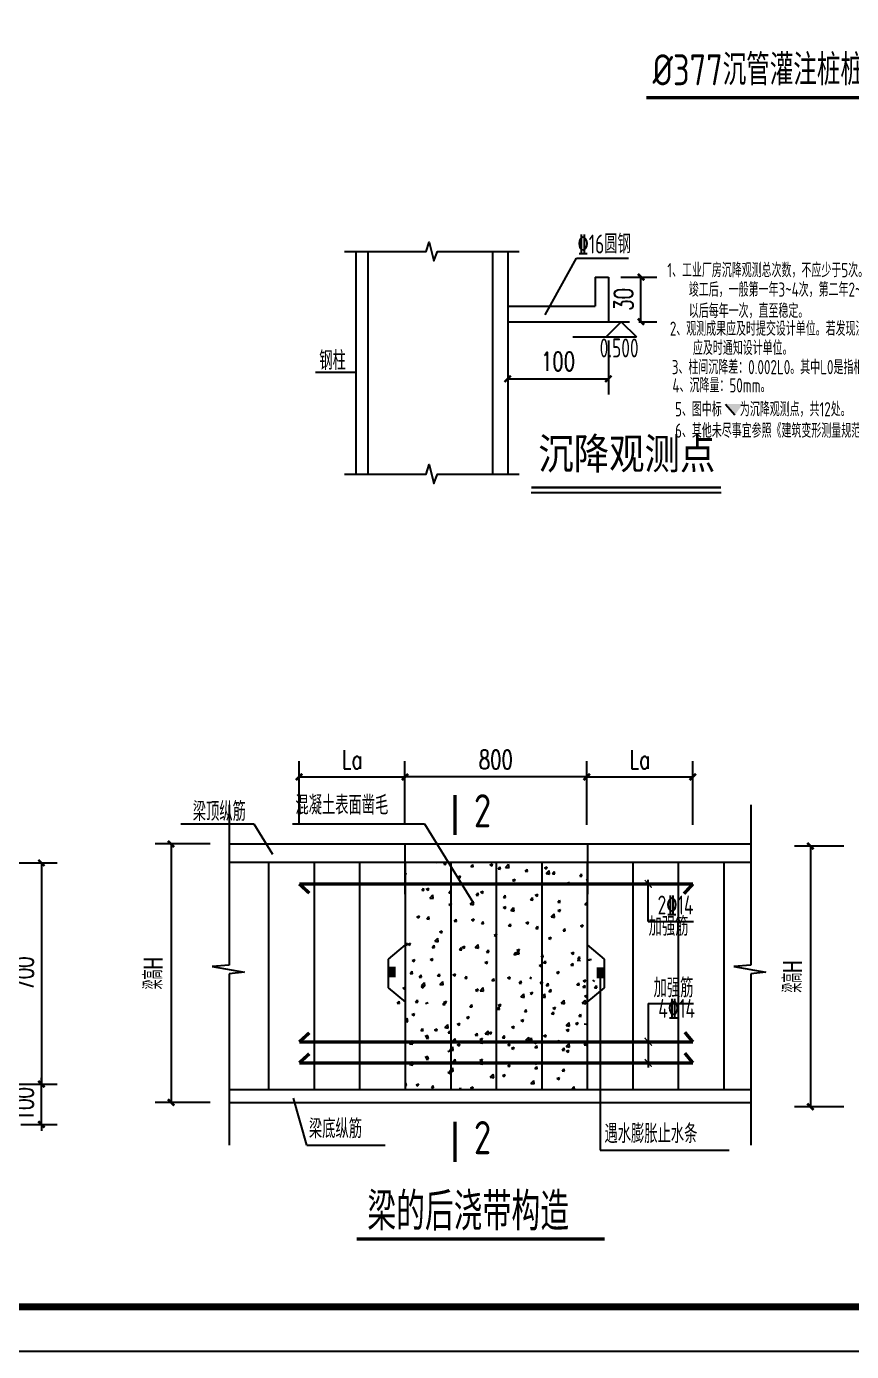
# Model space of a CAD drawing. Extents: x 180850 to 1400258, y 48356 to 327067.
# Drawn here: x 381351 to 407455, y 136382 to 178316 of the extents above; entities that cross this region are included whole.
import ezdxf
from ezdxf.enums import TextEntityAlignment as Align

# ---------------------------------------------------------------- set-up
doc = ezdxf.new("R2010")
doc.units = 0
doc.header["$LTSCALE"] = 1000
for name, color, linetype in [('1', 4, 'Continuous'), ('11', 3, 'Continuous'), ('AXIS', 3, 'Continuous'), ('B', 2, 'Continuous'), ('DIM_SYMB', 3, 'Continuous'), ('NUM', 7, 'Continuous'), ('PUB_DIM', 3, 'Continuous'), ('PUB_TEXT', 7, 'Continuous'), ('PUB_TITLE', 4, 'Continuous'), ('TEXT', 7, 'Continuous'), ('THICK', 6, 'Continuous'), ('THIN', 7, 'Continuous'), ('W', 6, 'Continuous'), ('文字', 7, 'Continuous'), ('轴线__尺寸数字', 253, 'Continuous')]:
    doc.layers.add(name, color=color, linetype=linetype)
doc.styles.add('_HZTXT', font='tssdeng.shx', dxfattribs={"width": 0.8, "bigfont": 'tssdchn.shx'})
doc.styles.add('_TCH_DIM_T3', font='SIMPLEX', dxfattribs={"width": 0.705882, "bigfont": 'GBCBIG'})
doc.styles.add('C', font='tssdeng.shx', dxfattribs={"height": 3, "bigfont": 'tssdchn.shx'})
doc.styles.add('TSSD_Norm', font='tssdeng.shx', dxfattribs={"bigfont": 'hztxt.shx'})
doc.styles.add('TSSD_Rein', font='Tssdeng.shx', dxfattribs={"width": 0.7, "bigfont": 'hztxt.shx'})
doc.dimstyles.new('TCH-200-10', dxfattribs={"dimtxt": 595, "dimasz": 200, "dimexe": 500, "dimexo": 600, "dimgap": 252.5, "dimtad": 1, "dimdec": 0, "dimlfac": 0.1, "dimzin": 0, "dimdsep": 46, "dimtxsty": '_TCH_DIM_T3', "dimblk": 'ARCHTICK', "dimcen": 0.09, "dimclrd": 124, "dimclre": 124, "dimclrt": 7, "dimazin": 2, "dimtfac": 1, "dimtdec": 0, "dimtix": 1, "dimtmove": 2, "dimatfit": 3, "dimfxl": 1, "dimtolj": 1, "dimtzin": 0, "dimarcsym": 0})
doc.dimstyles.new('TCH-200-5', dxfattribs={"dimtxt": 595, "dimasz": 200, "dimexe": 500, "dimexo": 600, "dimgap": 252.5, "dimtad": 1, "dimdec": 0, "dimlfac": 0.2, "dimzin": 0, "dimdsep": 46, "dimtxsty": '_TCH_DIM_T3', "dimblk": 'ARCHTICK', "dimcen": 0.09, "dimclrd": 124, "dimclre": 124, "dimclrt": 7, "dimazin": 2, "dimtfac": 1, "dimtdec": 0, "dimtix": 1, "dimtmove": 2, "dimatfit": 3, "dimfxl": 1, "dimtolj": 1, "dimtzin": 0, "dimarcsym": 0})

# ---------------------------------------------------------------- blocks, each defined once
blk = doc.blocks.new('_ArchTick')
at = {"color": 0, "linetype": 'ByBlock', "const_width": 0.4}
blk.add_lwpolyline([(-0.5, -0.5), (0.5, 0.5)], dxfattribs=at)
blk = doc.blocks.new('*D786')
at = {"layer": 'AXIS', "color": 124, "lineweight": -2, "transparency": 16777216}
for p, q in [((389976, 153045), (389976, 155065)), ((393326, 153045), (393326, 155065)), ((389976, 154565), (393326, 154565))]:
    blk.add_line(p, q, dxfattribs=at)
at = {"layer": 'Defpoints', "color": 0, "transparency": 16777216}
for p in [(393326, 154565), (389976, 152445), (393326, 152445)]:
    blk.add_point(p, dxfattribs=at)
at = {"layer": 'AXIS', "color": 124, "lineweight": -2, "transparency": 16777216, "xscale": 200, "yscale": 200, "zscale": 200, "rotation": 180}
blk.add_blockref('_ArchTick', (389976, 154565), dxfattribs=at)
at = {"layer": 'AXIS', "color": 124, "lineweight": -2, "transparency": 16777216, "xscale": 200, "yscale": 200, "zscale": 200}
blk.add_blockref('_ArchTick', (393326, 154565), dxfattribs=at)
at = {"layer": 'AXIS', "color": 7, "transparency": 16777216, "insert": (391651, 155115), "char_height": 595, "attachment_point": 5, "style": '_TCH_DIM_T3'}
blk.add_mtext('\\A1;La', dxfattribs=at)
blk = doc.blocks.new('*D787')
at = {"layer": 'AXIS', "color": 124, "lineweight": -2, "transparency": 16777216}
for p, q in [((393326, 153045), (393326, 155065)), ((399078, 153045), (399078, 155065)), ((399078, 154565), (393326, 154565))]:
    blk.add_line(p, q, dxfattribs=at)
at = {"layer": 'Defpoints', "color": 0, "transparency": 16777216}
for p in [(393326, 154565), (393326, 152445), (399078, 152445)]:
    blk.add_point(p, dxfattribs=at)
at = {"layer": 'AXIS', "color": 124, "lineweight": -2, "transparency": 16777216, "xscale": 200, "yscale": 200, "zscale": 200, "rotation": 180}
blk.add_blockref('_ArchTick', (393326, 154565), dxfattribs=at)
at = {"layer": 'AXIS', "color": 124, "lineweight": -2, "transparency": 16777216, "xscale": 200, "yscale": 200, "zscale": 200}
blk.add_blockref('_ArchTick', (399078, 154565), dxfattribs=at)
at = {"layer": 'AXIS', "color": 7, "transparency": 16777216, "insert": (396202, 155115), "char_height": 595, "attachment_point": 5, "style": '_TCH_DIM_T3'}
blk.add_mtext('\\A1;800', dxfattribs=at)
blk = doc.blocks.new('*D788')
at = {"layer": 'AXIS', "color": 124, "lineweight": -2, "transparency": 16777216}
for p, q in [((399078, 153045), (399078, 155065)), ((402431, 153045), (402431, 155065)), ((399078, 154565), (402431, 154565))]:
    blk.add_line(p, q, dxfattribs=at)
at = {"layer": 'Defpoints', "color": 0, "transparency": 16777216}
for p in [(402431, 154565), (399078, 152445), (402431, 152445)]:
    blk.add_point(p, dxfattribs=at)
at = {"layer": 'AXIS', "color": 124, "lineweight": -2, "transparency": 16777216, "xscale": 200, "yscale": 200, "zscale": 200, "rotation": 180}
blk.add_blockref('_ArchTick', (399078, 154565), dxfattribs=at)
at = {"layer": 'AXIS', "color": 124, "lineweight": -2, "transparency": 16777216, "xscale": 200, "yscale": 200, "zscale": 200}
blk.add_blockref('_ArchTick', (402431, 154565), dxfattribs=at)
at = {"layer": 'AXIS', "color": 7, "transparency": 16777216, "insert": (400754, 155115), "char_height": 595, "attachment_point": 5, "style": '_TCH_DIM_T3'}
blk.add_mtext('\\A1;La', dxfattribs=at)
blk = doc.blocks.new('*D790')
at = {"layer": 'AXIS', "color": 124, "lineweight": -2, "transparency": 16777216}
for p, q in [((407215, 152377), (405654, 152377)), ((406154, 152377), (406154, 144127)), ((407215, 144127), (405654, 144127))]:
    blk.add_line(p, q, dxfattribs=at)
at = {"layer": 'Defpoints', "color": 0, "transparency": 16777216}
for p in [(407815, 152377), (406154, 144127), (407815, 144127)]:
    blk.add_point(p, dxfattribs=at)
at = {"layer": 'AXIS', "color": 124, "lineweight": -2, "transparency": 16777216, "xscale": 200, "yscale": 200, "zscale": 200}
for p, rotation in [((406154, 152377), 90), ((406154, 144127), 270)]:
    blk.add_blockref('_ArchTick', p, dxfattribs=dict(at, rotation=rotation))
at = {"layer": 'AXIS', "color": 7, "transparency": 16777216, "insert": (405588, 148252), "char_height": 595, "attachment_point": 5, "rotation": 90, "style": '_TCH_DIM_T3'}
blk.add_mtext('\\A1;梁高H', dxfattribs=at)
blk = doc.blocks.new('*D791')
at = {"layer": 'AXIS', "color": 124, "lineweight": -2, "transparency": 16777216}
for p, q in [((387165, 152445), (385424, 152445)), ((385924, 152445), (385924, 144265)), ((387165, 144265), (385424, 144265))]:
    blk.add_line(p, q, dxfattribs=at)
at = {"layer": 'Defpoints', "color": 0, "transparency": 16777216}
for p in [(387765, 152445), (385924, 144265), (387765, 144265)]:
    blk.add_point(p, dxfattribs=at)
at = {"layer": 'AXIS', "color": 124, "lineweight": -2, "transparency": 16777216, "xscale": 200, "yscale": 200, "zscale": 200}
for p, rotation in [((385924, 152445), 90), ((385924, 144265), 270)]:
    blk.add_blockref('_ArchTick', p, dxfattribs=dict(at, rotation=rotation))
at = {"layer": 'AXIS', "color": 7, "transparency": 16777216, "insert": (385357, 148355), "char_height": 595, "attachment_point": 5, "rotation": 90, "style": '_TCH_DIM_T3'}
blk.add_mtext('\\A1;梁高H', dxfattribs=at)
blk = doc.blocks.new('*D802')
at = {"layer": 'AXIS', "color": 124, "lineweight": -2, "transparency": 16777216}
for p, q in [((396576, 168373), (396576, 166665)), ((399761, 168373), (399761, 166665)), ((396576, 167165), (399761, 167165))]:
    blk.add_line(p, q, dxfattribs=at)
at = {"layer": 'Defpoints', "color": 0, "transparency": 16777216}
for p in [(396576, 168973), (399761, 168973), (399761, 167165)]:
    blk.add_point(p, dxfattribs=at)
at = {"layer": 'AXIS', "color": 124, "lineweight": -2, "transparency": 16777216, "xscale": 200, "yscale": 200, "zscale": 200, "rotation": 180}
blk.add_blockref('_ArchTick', (396576, 167165), dxfattribs=at)
at = {"layer": 'AXIS', "color": 124, "lineweight": -2, "transparency": 16777216, "xscale": 200, "yscale": 200, "zscale": 200}
blk.add_blockref('_ArchTick', (399761, 167165), dxfattribs=at)
at = {"layer": 'AXIS', "color": 7, "transparency": 16777216, "insert": (398168, 167715), "char_height": 595, "attachment_point": 5, "style": '_TCH_DIM_T3'}
blk.add_mtext('\\A1;100', dxfattribs=at)
blk = doc.blocks.new('*D803')
at = {"layer": 'AXIS', "color": 124, "lineweight": -2, "transparency": 16777216}
for p, q in [((400154, 170386), (401293, 170386)), ((400793, 168973), (400793, 170386)), ((400726, 168973), (401293, 168973))]:
    blk.add_line(p, q, dxfattribs=at)
at = {"layer": 'Defpoints', "color": 0, "transparency": 16777216}
for p in [(399554, 170386), (400793, 170386), (400126, 168973)]:
    blk.add_point(p, dxfattribs=at)
at = {"layer": 'AXIS', "color": 124, "lineweight": -2, "transparency": 16777216, "xscale": 200, "yscale": 200, "zscale": 200}
for p, rotation in [((400793, 170386), 90), ((400793, 168973), 270)]:
    blk.add_blockref('_ArchTick', p, dxfattribs=dict(at, rotation=rotation))
at = {"layer": 'AXIS', "color": 7, "transparency": 16777216, "insert": (400243, 169680), "char_height": 595, "attachment_point": 5, "rotation": 90, "style": '_TCH_DIM_T3'}
blk.add_mtext('\\A1;30', dxfattribs=at)
blk = doc.blocks.new('*D1400')
at = {"layer": 'AXIS', "color": 124, "linetype": 'ByBlock', "lineweight": -2, "transparency": 16777216}
for p, q in [((378957, 151845), (382323, 151845)), ((381823, 151845), (381823, 144846)), ((378956, 144846), (382323, 144846))]:
    blk.add_line(p, q, dxfattribs=at)
at = {"layer": 'Defpoints', "color": 0, "linetype": 'ByBlock', "transparency": 16777216}
for p in [(378357, 151845), (378356, 144846), (381823, 144846)]:
    blk.add_point(p, dxfattribs=at)
at = {"layer": 'AXIS', "color": 124, "linetype": 'ByBlock', "lineweight": -2, "transparency": 16777216, "xscale": 200, "yscale": 200, "zscale": 200}
for p, rotation in [((381823, 151845), 90), ((381823, 144846), 270)]:
    blk.add_blockref('_ArchTick', p, dxfattribs=dict(at, rotation=rotation))
at = {"layer": 'AXIS', "color": 7, "linetype": 'ByBlock', "transparency": 16777216, "insert": (381273, 148346), "char_height": 595, "attachment_point": 5, "rotation": 90, "style": '_TCH_DIM_T3'}
blk.add_mtext('\\A1;700', dxfattribs=at)
blk = doc.blocks.new('*D1401')
at = {"layer": 'AXIS', "color": 124, "linetype": 'ByBlock', "lineweight": -2, "transparency": 16777216}
for p, q in [((381172, 144846), (382323, 144846)), ((381823, 144846), (381823, 145046)), ((381823, 143566), (381823, 144846)), ((381172, 143566), (382323, 143566)), ((381823, 143566), (381823, 143366))]:
    blk.add_line(p, q, dxfattribs=at)
at = {"layer": 'Defpoints', "color": 0, "linetype": 'ByBlock', "transparency": 16777216}
for p in [(380572, 144846), (381823, 144846), (380572, 143566)]:
    blk.add_point(p, dxfattribs=at)
at = {"layer": 'AXIS', "color": 124, "linetype": 'ByBlock', "lineweight": -2, "transparency": 16777216, "xscale": 200, "yscale": 200, "zscale": 200}
for p, rotation in [((381823, 144846), 270), ((381823, 143566), 90)]:
    blk.add_blockref('_ArchTick', p, dxfattribs=dict(at, rotation=rotation))
at = {"layer": 'AXIS', "color": 7, "linetype": 'ByBlock', "transparency": 16777216, "insert": (381273, 144206), "char_height": 595, "attachment_point": 5, "rotation": 90, "style": '_TCH_DIM_T3'}
blk.add_mtext('\\A1;100', dxfattribs=at)

msp = doc.modelspace()

# ---------------------------------------------------------------- linework, layer by layer
msp.add_line((399761.17, 168973.02), (400429.07, 168973.02))
at = {"color": 3, "linetype": 'Continuous'}
for p, q in [((386237.5, 153085.5), (388544.42, 153085.5)), ((388544.42, 153085.5), (389138.71, 152123.59)), ((389770.74, 153085.5), (393938.94, 153085.5)), ((393938.94, 153085.5), (395489.74, 150575.41)), ((401023.76, 149991.93), (401023.76, 151307.49)), ((401023.76, 149991.93), (402453.83, 149991.93)), ((399506.72, 148190.71), (399506.72, 142758.28)), ((401023.76, 147393.31), (401023.76, 145371.14)), ((401023.76, 147393.31), (402453.83, 147393.31)), ((390224.85, 142913.71), (389799.3, 144403.98)), ((390224.85, 142913.71), (392698.33, 142913.71)), ((399506.72, 142758.28), (403586.68, 142758.28))]:
    msp.add_line(p, q, dxfattribs=at)
at = {"color": 0}
for p, q in [((394315.59, 151863.77), (394347.24, 151842.41)), ((394347.24, 151842.35), (394354.42, 151863.77)), ((394550.35, 151804.98), (394599.68, 151863.77)), ((394550.35, 151804.98), (394622.08, 151798.7)), ((394622.07, 151798.64), (394610.06, 151863.77)), ((396012.11, 151786.57), (396096.13, 151818.82)), ((396071.79, 151746.24), (396096.12, 151818.76)), ((396511.25, 151703.97), (396604.71, 151801.38)), ((396617.96, 151687.37), (396604.7, 151801.33)), ((393331.96, 151515.86), (393363.31, 151527.89)), ((393331.96, 151460.11), (393338.98, 151455.37)), ((393338.97, 151455.31), (393363.3, 151527.83)), ((395003.84, 151399.53), (395087.86, 151431.78)), ((395003.84, 151399.53), (395063.53, 151359.27)), ((395063.52, 151359.21), (395087.86, 151431.72)), ((395411.06, 151729.67), (395468.92, 151798.62)), ((395411.06, 151729.67), (395482.79, 151723.4)), ((395482.78, 151723.33), (395468.91, 151798.55)), ((396012.11, 151786.57), (396071.8, 151746.31)), ((396271.78, 151654.37), (396329.63, 151723.31)), ((396271.78, 151654.37), (396343.5, 151648.09)), ((396343.49, 151648.03), (396329.62, 151723.25)), ((396511.25, 151703.97), (396617.97, 151687.42)), ((397132.49, 151579.07), (397190.34, 151648.01)), ((397132.49, 151579.07), (397204.22, 151572.79)), ((397204.21, 151572.73), (397190.33, 151647.95)), ((397736.66, 151690.46), (397820.69, 151722.72)), ((397736.66, 151690.46), (397796.35, 151650.2)), ((397791.94, 151505.35), (397885.4, 151602.76)), ((397791.94, 151505.35), (397898.66, 151488.8)), ((397796.35, 151650.14), (397820.68, 151722.65)), ((397898.65, 151488.75), (397885.39, 151602.71)), ((397993.2, 151503.76), (398051.05, 151572.71)), ((397993.2, 151503.76), (398064.93, 151497.49)), ((398064.92, 151497.42), (398051.04, 151572.64)), ((398853.91, 151428.46), (398911.76, 151497.41)), ((398853.91, 151428.46), (398925.64, 151422.19)), ((398925.63, 151422.12), (398911.76, 151497.34)), ((393856.14, 150977.65), (393913.99, 151046.59)), ((393856.14, 150977.65), (393927.87, 150971.37)), ((393927.86, 150971.31), (393913.98, 151046.53)), ((393995.57, 151012.49), (394079.6, 151044.75)), ((393995.57, 151012.49), (394055.27, 150972.23)), ((394055.26, 150972.17), (394079.59, 151044.69)), ((394716.85, 150902.34), (394771.96, 150968.02)), ((394771.96, 150968.02), (394774.7, 150971.29)), ((394788.57, 150896.01), (394774.7, 150971.23)), ((396728.4, 151303.43), (396812.42, 151335.68)), ((396728.4, 151303.43), (396788.09, 151263.16)), ((396788.08, 151263.1), (396812.41, 151335.62)), ((398452.95, 151207.32), (398536.97, 151239.57)), ((398452.95, 151207.32), (398512.64, 151167.06)), ((398512.63, 151166.99), (398536.97, 151239.51)), ((399072.62, 151306.73), (399091.96, 151326.88)), ((399072.62, 151306.73), (399091.96, 151303.73)), ((394108.96, 150733.65), (394202.43, 150831.06)), ((394108.96, 150733.65), (394215.69, 150717.1)), ((394215.68, 150717.05), (394202.42, 150831.02)), ((394711.86, 150529.35), (394771.96, 150552.42)), ((394716.85, 150902.34), (394771.96, 150897.52)), ((394771.96, 150897.52), (394788.58, 150896.07)), ((394771.96, 150552.42), (394795.89, 150561.6)), ((394771.96, 150490.27), (394795.88, 150561.54)), ((395389.65, 150535.03), (395483.12, 150632.44)), ((395496.37, 150518.43), (395483.11, 150632.39)), ((395577.57, 150827.04), (395635.42, 150895.99)), ((395577.57, 150827.04), (395649.29, 150820.77)), ((395649.28, 150820.7), (395635.41, 150895.92)), ((395720.13, 150916.39), (395804.15, 150948.64)), ((395720.13, 150916.39), (395779.82, 150876.13)), ((395779.81, 150876.06), (395804.14, 150948.58)), ((396438.28, 150751.74), (396496.13, 150820.68)), ((396438.28, 150751.74), (396510, 150745.46)), ((396510, 150745.4), (396496.12, 150820.62)), ((397298.99, 150676.44), (397356.84, 150745.38)), ((397298.99, 150676.44), (397370.72, 150670.16)), ((397370.71, 150670.1), (397356.83, 150745.32)), ((397444.69, 150820.28), (397528.71, 150852.54)), ((397444.69, 150820.28), (397504.38, 150780.02)), ((397504.37, 150779.96), (397528.7, 150852.47)), ((398159.7, 150601.13), (398217.55, 150670.08)), ((398159.7, 150601.13), (398231.43, 150594.86)), ((398231.42, 150594.79), (398217.54, 150670.01)), ((399020.42, 150525.83), (399078.27, 150594.78)), ((399091.96, 150520.41), (399078.26, 150594.71)), ((393703.6, 150142.31), (393787.62, 150174.57)), ((393703.6, 150142.31), (393763.29, 150102.05)), ((393763.28, 150101.99), (393787.61, 150174.51)), ((394022.64, 150075.02), (394080.49, 150143.96)), ((394094.36, 150068.68), (394080.48, 150143.9)), ((394711.86, 150529.35), (394771.55, 150489.09)), ((394771.54, 150489.03), (394771.96, 150490.27)), ((395389.65, 150535.03), (395496.38, 150518.48)), ((396436.42, 150433.25), (396520.44, 150465.5)), ((396436.42, 150433.25), (396496.11, 150392.98)), ((396496.1, 150392.92), (396520.43, 150465.44)), ((396670.34, 150336.41), (396763.81, 150433.82)), ((396670.34, 150336.41), (396777.07, 150319.86)), ((396777.05, 150319.8), (396763.8, 150433.77)), ((397951.03, 150137.78), (398044.5, 150235.2)), ((397951.03, 150137.78), (398057.75, 150121.23)), ((398057.74, 150121.18), (398044.49, 150235.14)), ((398160.97, 150337.14), (398245, 150369.39)), ((398160.97, 150337.14), (398220.66, 150296.88)), ((398220.66, 150296.81), (398244.99, 150369.33)), ((399020.42, 150525.83), (399091.96, 150519.57)), ((394022.64, 150075.02), (394094.37, 150068.74)), ((394883.36, 149999.71), (394941.21, 150068.66)), ((394883.36, 149999.71), (394955.08, 149993.44)), ((394955.07, 149993.38), (394941.2, 150068.6)), ((395428.15, 150046.21), (395512.17, 150078.46)), ((395428.15, 150046.21), (395487.84, 150005.95)), ((395487.83, 150005.88), (395512.16, 150078.4)), ((395744.07, 149924.41), (395801.92, 149993.36)), ((395744.07, 149924.41), (395815.79, 149918.14)), ((395815.78, 149918.07), (395801.91, 149993.29)), ((396604.78, 149849.11), (396662.63, 149918.05)), ((396604.78, 149849.11), (396676.51, 149842.83)), ((396676.5, 149842.77), (396662.62, 149917.99)), ((397152.71, 149950.1), (397236.73, 149982.36)), ((397152.71, 149950.1), (397212.4, 149909.84)), ((397212.39, 149909.78), (397236.72, 149982.29)), ((397465.49, 149773.81), (397523.34, 149842.75)), ((397465.49, 149773.81), (397537.22, 149767.53)), ((397537.21, 149767.47), (397523.33, 149842.69)), ((398326.2, 149698.5), (398384.06, 149767.45)), ((398397.92, 149692.16), (398384.05, 149767.38)), ((398877.26, 149854), (398961.28, 149886.25)), ((398877.26, 149854), (398936.95, 149813.74)), ((398936.94, 149813.67), (398961.27, 149886.19)), ((393331.96, 149251.89), (393386.28, 149316.63)), ((393400.15, 149241.35), (393386.27, 149316.57)), ((393411.62, 149272.13), (393495.64, 149304.39)), ((393471.3, 149231.81), (393495.63, 149304.33)), ((394268.06, 149366.09), (394361.52, 149463.5)), ((394268.06, 149366.09), (394374.78, 149349.54)), ((394374.77, 149349.49), (394361.51, 149463.45)), ((394419.88, 149659.17), (394503.91, 149691.42)), ((394419.88, 149659.17), (394479.58, 149618.91)), ((394479.57, 149618.85), (394503.9, 149691.36)), ((396144.44, 149563.07), (396211.96, 149588.99)), ((396144.44, 149563.07), (396204.13, 149522.8)), ((396204.12, 149522.74), (396211.96, 149546.11)), ((396211.96, 149588.99), (396228.46, 149595.32)), ((396211.96, 149546.11), (396228.45, 149595.26)), ((397869, 149466.96), (397953.02, 149499.21)), ((397869, 149466.96), (397928.69, 149426.7)), ((397928.68, 149426.63), (397953.01, 149499.15)), ((398326.2, 149698.5), (398397.93, 149692.23)), ((393331.96, 149247.38), (393400.16, 149241.41)), ((393411.62, 149272.13), (393471.31, 149231.87)), ((394189.15, 149172.39), (394247, 149241.33)), ((394189.15, 149172.39), (394260.87, 149166.11)), ((394260.86, 149166.05), (394246.99, 149241.27)), ((395049.86, 149097.08), (395107.71, 149166.03)), ((395049.86, 149097.08), (395121.58, 149090.81)), ((395121.57, 149090.75), (395107.7, 149165.96)), ((395136.17, 149176.03), (395220.2, 149208.28)), ((395136.17, 149176.03), (395195.86, 149135.77)), ((395195.85, 149135.7), (395220.19, 149208.22)), ((395548.75, 149167.47), (395642.21, 149264.88)), ((395548.75, 149167.47), (395655.47, 149150.91)), ((395655.46, 149150.86), (395642.2, 149264.83)), ((395910.57, 149021.78), (395968.42, 149090.72)), ((395910.57, 149021.78), (395982.3, 149015.51)), ((395982.29, 149015.44), (395968.41, 149090.66)), ((396771.28, 148946.48), (396829.13, 149015.42)), ((396771.28, 148946.48), (396843.01, 148940.2)), ((396843, 148940.14), (396829.12, 149015.36)), ((396829.44, 148968.84), (396922.9, 149066.25)), ((396829.44, 148968.84), (396936.16, 148952.29)), ((396860.73, 149079.92), (396944.75, 149112.18)), ((396860.73, 149079.92), (396920.42, 149039.66)), ((396920.41, 149039.6), (396944.74, 149112.11)), ((396936.15, 148952.24), (396922.89, 149066.2)), ((397631.99, 148871.18), (397651.96, 148894.97)), ((397631.99, 148871.18), (397651.96, 148869.43)), ((397651.96, 148894.97), (397689.84, 148940.12)), ((397651.96, 148869.43), (397703.72, 148864.9)), ((397703.71, 148864.84), (397689.83, 148940.05)), ((398585.28, 148983.82), (398669.31, 149016.07)), ((398585.28, 148983.82), (398644.97, 148943.56)), ((398644.96, 148943.49), (398669.3, 149016.01)), ((398792.07, 148811.86), (398849.92, 148880.81)), ((398863.78, 148805.52), (398849.91, 148880.74)), ((393550.15, 148751.47), (393634.17, 148783.73)), ((393550.15, 148751.47), (393609.84, 148711.21)), ((393609.83, 148711.15), (393634.16, 148783.67)), ((394127.91, 148788.99), (394211.93, 148821.24)), ((394127.91, 148788.99), (394187.6, 148748.73)), ((394187.59, 148748.67), (394211.92, 148821.18)), ((395852.46, 148692.89), (395936.48, 148725.14)), ((395852.46, 148692.89), (395912.15, 148652.62)), ((395912.14, 148652.56), (395936.47, 148725.08)), ((397577.02, 148596.78), (397651.96, 148625.55)), ((397577.02, 148596.78), (397636.71, 148556.52)), ((397636.7, 148556.45), (397651.96, 148601.95)), ((397651.96, 148625.55), (397661.04, 148629.03)), ((397651.96, 148601.95), (397661.03, 148628.97)), ((397713.9, 148679.81), (397771.75, 148748.75)), ((397713.9, 148679.81), (397785.62, 148673.53)), ((397785.61, 148673.47), (397771.74, 148748.69)), ((398574.61, 148604.5), (398632.46, 148673.45)), ((398574.61, 148604.5), (398646.34, 148598.23)), ((398646.33, 148598.16), (398632.45, 148673.38)), ((398778.13, 148770.22), (398884.85, 148753.67)), ((398792.07, 148811.86), (398863.79, 148805.59)), ((399077.49, 148786.21), (399184.21, 148769.66)), ((399160.71, 148795.87), (399232.43, 148789.6)), ((392917.18, 148307.54), (392975.03, 148376.49)), ((392917.18, 148307.54), (392988.9, 148301.27)), ((392988.89, 148301.2), (392975.02, 148376.42)), ((393494.93, 148345.06), (393552.79, 148414)), ((393494.93, 148345.06), (393566.66, 148338.78)), ((393566.65, 148338.72), (393552.77, 148413.94)), ((393777.89, 148232.24), (393835.74, 148301.18)), ((393777.89, 148232.24), (393849.61, 148225.96)), ((393849.6, 148225.9), (393835.73, 148301.12)), ((393849.39, 147961.01), (393942.86, 148058.42)), ((393956.11, 147944.4), (393942.85, 148058.37)), ((394355.65, 148269.76), (394413.5, 148338.7)), ((394355.65, 148269.76), (394427.37, 148263.48)), ((394427.36, 148263.42), (394413.49, 148338.64)), ((394427.15, 147998.52), (394520.62, 148095.93)), ((394533.86, 147981.92), (394520.61, 148095.89)), ((394844.2, 148305.85), (394928.22, 148338.1)), ((394844.2, 148305.85), (394903.89, 148265.59)), ((394903.87, 148265.52), (394928.21, 148338.04)), ((395216.36, 148194.45), (395274.21, 148263.4)), ((395216.36, 148194.45), (395288.08, 148188.18)), ((395288.07, 148188.11), (395274.2, 148263.33)), ((396077.07, 148119.15), (396134.92, 148188.09)), ((396077.07, 148119.15), (396148.8, 148112.88)), ((396148.79, 148112.81), (396134.91, 148188.03)), ((396568.75, 148209.74), (396652.77, 148242)), ((396568.75, 148209.74), (396628.44, 148169.48)), ((396628.43, 148169.42), (396652.76, 148241.93)), ((396937.78, 148043.85), (396995.63, 148112.79)), ((396937.78, 148043.85), (397009.51, 148037.57)), ((397009.5, 148037.51), (396995.62, 148112.73)), ((397296.43, 148169.42), (397320.76, 148241.93)), ((397605.78, 148043.85), (397663.63, 148112.79)), ((397605.78, 148043.85), (397677.51, 148037.57)), ((397677.5, 148037.51), (397663.62, 148112.73)), ((397798.5, 147968.55), (397856.35, 148037.49)), ((397870.21, 147962.2), (397856.34, 148037.42)), ((398117.4, 148372.96), (398201.42, 148405.21)), ((398117.4, 148372.96), (398177.09, 148332.7)), ((398177.08, 148332.63), (398201.41, 148405.15)), ((398765.86, 147984.53), (398823.71, 148053.48)), ((398837.57, 147978.19), (398823.7, 148053.41)), ((398961.31, 148113.64), (399045.33, 148145.89)), ((398961.31, 148113.64), (399021, 148073.38)), ((399020.99, 148073.31), (399045.32, 148145.83)), ((399260.67, 148129.63), (399320.36, 148089.36)), ((393258.17, 147881.29), (393342.19, 147913.55)), ((393258.17, 147881.29), (393317.86, 147841.03)), ((393317.85, 147840.97), (393342.18, 147913.49)), ((393835.93, 147918.81), (393919.95, 147951.06)), ((393835.93, 147918.81), (393895.62, 147878.55)), ((393849.39, 147961.01), (393956.12, 147944.45)), ((393895.61, 147878.49), (393919.94, 147951)), ((394427.15, 147998.52), (394533.88, 147981.97)), ((395560.48, 147822.71), (395644.51, 147854.96)), ((395560.48, 147822.71), (395620.17, 147782.44)), ((395620.16, 147782.38), (395644.49, 147854.9)), ((395707.84, 147799.9), (395801.31, 147897.31)), ((395707.84, 147799.9), (395814.57, 147783.35)), ((395814.55, 147783.3), (395801.3, 147897.26)), ((396988.53, 147601.28), (397082, 147698.69)), ((397095.24, 147584.67), (397081.98, 147698.64)), ((397285.04, 147726.6), (397369.06, 147758.85)), ((397285.04, 147726.6), (397344.73, 147686.34)), ((397344.72, 147686.27), (397369.05, 147758.79)), ((397656.53, 147601.28), (397750, 147698.69)), ((397763.24, 147584.67), (397749.98, 147698.64)), ((397798.5, 147968.55), (397870.22, 147962.27)), ((397880.4, 147777.18), (397900.37, 147800.97)), ((397880.4, 147777.18), (397900.37, 147775.43)), ((397900.37, 147800.97), (397938.25, 147846.12)), ((397900.37, 147775.43), (397952.12, 147770.9)), ((397952.11, 147770.84), (397938.24, 147846.05)), ((398765.86, 147984.53), (398837.58, 147978.26)), ((398958.57, 147909.23), (399016.42, 147978.17)), ((398958.57, 147909.23), (399030.3, 147902.96)), ((399009.59, 147630.5), (399091.96, 147662.11)), ((399009.59, 147630.5), (399069.28, 147590.23)), ((399030.28, 147902.89), (399016.41, 147978.11)), ((399069.27, 147590.17), (399091.96, 147657.79)), ((399327.21, 147893.24), (399385.06, 147962.19)), ((399327.21, 147893.24), (399398.93, 147886.97)), ((399398.92, 147886.9), (399385.05, 147962.12)), ((393083.68, 147404.91), (393141.53, 147473.86)), ((393083.68, 147404.91), (393155.4, 147398.64)), ((393155.39, 147398.57), (393141.52, 147473.79)), ((393661.44, 147442.43), (393719.29, 147511.37)), ((393661.44, 147442.43), (393733.16, 147436.15)), ((393733.15, 147436.09), (393719.28, 147511.31)), ((393974.46, 147398.15), (394058.48, 147430.41)), ((394522.15, 147367.12), (394580, 147436.07)), ((394522.15, 147367.12), (394593.87, 147360.85)), ((394552.22, 147435.67), (394636.24, 147467.92)), ((394552.22, 147435.67), (394611.91, 147395.41)), ((394593.86, 147360.79), (394579.99, 147436.01)), ((394611.9, 147395.34), (394636.23, 147467.86)), ((395382.86, 147291.82), (395440.71, 147360.77)), ((395382.86, 147291.82), (395454.59, 147285.55)), ((395454.57, 147285.48), (395440.7, 147360.7)), ((396243.57, 147216.52), (396301.42, 147285.46)), ((396243.57, 147216.52), (396315.3, 147210.24)), ((396276.77, 147339.56), (396360.79, 147371.82)), ((396276.77, 147339.56), (396336.46, 147299.3)), ((396315.29, 147210.18), (396301.41, 147285.4)), ((396336.45, 147299.24), (396360.78, 147371.75)), ((396988.53, 147601.28), (397095.26, 147584.73)), ((397104.28, 147141.22), (397162.14, 147210.16)), ((397176, 147134.88), (397162.12, 147210.1)), ((397656.53, 147601.28), (397763.26, 147584.73)), ((398001.33, 147243.46), (398085.35, 147275.71)), ((398001.33, 147243.46), (398061.02, 147203.2)), ((398061.01, 147203.13), (398085.34, 147275.65)), ((398269.22, 147402.65), (398362.69, 147500.07)), ((398269.22, 147402.65), (398375.94, 147386.1)), ((398375.93, 147386.05), (398362.67, 147500.01)), ((398937.22, 147402.65), (399030.69, 147500.07)), ((398937.22, 147402.65), (399043.94, 147386.1)), ((399043.93, 147386.05), (399030.67, 147500.01)), ((393331.96, 146857.1), (393399.02, 146926.99)), ((393331.96, 146825.49), (393412.28, 146813.03)), ((393412.27, 146812.98), (393399.01, 146926.94)), ((393543.95, 147048.63), (393627.97, 147080.88)), ((393543.95, 147048.63), (393603.64, 147008.37)), ((393603.63, 147008.31), (393627.96, 147080.82)), ((394976.53, 146744.35), (395060.55, 146776.6)), ((395036.2, 146704.02), (395060.54, 146776.54)), ((395268.51, 146952.53), (395352.53, 146984.78)), ((395268.51, 146952.53), (395328.2, 146912.26)), ((395328.18, 146912.2), (395352.52, 146984.72)), ((396993.06, 146856.42), (397077.08, 146888.67)), ((396993.06, 146856.42), (397052.75, 146816.16)), ((397052.74, 146816.09), (397077.07, 146888.61)), ((397104.28, 147141.22), (397176.01, 147134.94)), ((397965, 147065.91), (398022.85, 147134.86)), ((397965, 147065.91), (398036.72, 147059.64)), ((398036.71, 147059.57), (398022.84, 147134.79)), ((398428.32, 146697.09), (398521.78, 146794.5)), ((398535.03, 146680.49), (398521.77, 146794.45)), ((398717.62, 146760.32), (398801.64, 146792.57)), ((398777.29, 146719.99), (398801.63, 146792.5)), ((398825.71, 146990.61), (398883.56, 147059.56)), ((398825.71, 146990.61), (398897.44, 146984.34)), ((398897.42, 146984.27), (398883.55, 147059.49)), ((393827.94, 146539.8), (393885.79, 146608.74)), ((393827.94, 146539.8), (393899.66, 146533.52)), ((393899.65, 146533.46), (393885.78, 146608.68)), ((393968.26, 146357.31), (394052.28, 146389.56)), ((393968.26, 146357.31), (394027.95, 146317.05)), ((393994.44, 146299.17), (394052.29, 146368.11)), ((394027.94, 146316.98), (394052.27, 146389.5)), ((394066.15, 146292.83), (394052.28, 146368.05)), ((394260.24, 146565.49), (394344.26, 146597.74)), ((394260.24, 146565.49), (394319.93, 146525.23)), ((394319.92, 146525.16), (394344.25, 146597.68)), ((394586.25, 146630.96), (394679.71, 146728.37)), ((394586.25, 146630.96), (394692.97, 146614.41)), ((394692.96, 146614.36), (394679.7, 146728.32)), ((394688.65, 146464.49), (394746.5, 146533.44)), ((394688.65, 146464.49), (394760.38, 146458.22)), ((394760.36, 146458.16), (394746.49, 146533.38)), ((394976.53, 146744.35), (395036.22, 146704.08)), ((395549.36, 146389.19), (395607.21, 146458.14)), ((395549.36, 146389.19), (395621.09, 146382.92)), ((395621.08, 146382.85), (395607.2, 146458.07)), ((395866.94, 146432.33), (395960.4, 146529.75)), ((395866.94, 146432.33), (395973.66, 146415.78)), ((395973.65, 146415.73), (395960.39, 146529.7)), ((395984.79, 146469.38), (396068.82, 146501.64)), ((395984.79, 146469.38), (396044.48, 146429.12)), ((396044.47, 146429.06), (396068.8, 146501.57)), ((396410.07, 146313.89), (396467.93, 146382.83)), ((396481.79, 146307.55), (396467.91, 146382.77)), ((396701.08, 146648.24), (396785.1, 146680.49)), ((396701.08, 146648.24), (396760.77, 146607.98)), ((396760.76, 146607.91), (396785.09, 146680.43)), ((397709.35, 146373.28), (397793.37, 146405.53)), ((397709.35, 146373.28), (397769.04, 146333.02)), ((397769.03, 146332.95), (397793.36, 146405.47)), ((398425.64, 146552.14), (398509.66, 146584.39)), ((398425.64, 146552.14), (398485.33, 146511.87)), ((398428.32, 146697.09), (398535.04, 146680.54)), ((398485.31, 146511.81), (398509.65, 146584.32)), ((398717.62, 146760.32), (398777.31, 146720.05)), ((398992.21, 146749.98), (399063.94, 146743.71)), ((393331.96, 146209.16), (393335.99, 146210.7)), ((393331.96, 146198.67), (393335.98, 146210.64)), ((393464.65, 146124.02), (393558.12, 146221.43)), ((393464.65, 146124.02), (393571.38, 146107.46)), ((393571.36, 146107.41), (393558.11, 146221.38)), ((393994.44, 146299.17), (394066.17, 146292.89)), ((394745.34, 145925.39), (394771.96, 145953.14)), ((394771.96, 145953.14), (394838.81, 146022.8)), ((394852.05, 145908.79), (394838.79, 146022.75)), ((394855.15, 146223.86), (394913, 146292.81)), ((394855.15, 146223.86), (394926.88, 146217.59)), ((394926.86, 146217.53), (394912.99, 146292.75)), ((394976.53, 146082.35), (395060.55, 146114.6)), ((394976.53, 146082.35), (395036.22, 146042.08)), ((395036.2, 146042.02), (395060.54, 146114.54)), ((395692.82, 146261.2), (395776.84, 146293.46)), ((395692.82, 146261.2), (395752.51, 146220.94)), ((395715.86, 146148.56), (395773.71, 146217.51)), ((395715.86, 146148.56), (395787.59, 146142.29)), ((395752.49, 146220.88), (395776.82, 146293.39)), ((395787.58, 146142.22), (395773.7, 146217.44)), ((396410.07, 146313.89), (396481.8, 146307.61)), ((396576.58, 146073.26), (396634.43, 146142.2)), ((396576.58, 146073.26), (396648.3, 146066.98)), ((396648.29, 146066.92), (396634.41, 146142.14)), ((396701.08, 145986.24), (396785.1, 146018.49)), ((396701.08, 145986.24), (396760.77, 145945.98)), ((396760.76, 145945.91), (396785.09, 146018.43)), ((397147.63, 146233.71), (397241.09, 146331.12)), ((397147.63, 146233.71), (397254.35, 146217.16)), ((397254.34, 146217.11), (397241.08, 146331.07)), ((397270.79, 146238.59), (397328.64, 146307.53)), ((397270.79, 146238.59), (397342.51, 146232.31)), ((397342.5, 146232.25), (397328.62, 146307.47)), ((397417.37, 146165.1), (397501.39, 146197.35)), ((397417.37, 146165.1), (397477.06, 146124.84)), ((397437.29, 145997.96), (397495.14, 146066.9)), ((397437.29, 145997.96), (397509.01, 145991.68)), ((397477.05, 146124.77), (397501.38, 146197.29)), ((397509, 145991.62), (397495.13, 146066.84)), ((398131.5, 146163.28), (398189.35, 146232.23)), ((398131.5, 146163.28), (398203.22, 146157.01)), ((398203.21, 146156.94), (398189.34, 146232.16)), ((398298, 145922.65), (398355.85, 145991.6)), ((398369.71, 145916.31), (398355.84, 145991.53)), ((398428.32, 146035.09), (398521.78, 146132.5)), ((398428.32, 146035.09), (398535.04, 146018.54)), ((398535.03, 146018.49), (398521.77, 146132.45)), ((398992.21, 146087.98), (399050.06, 146156.93)), ((398992.21, 146087.98), (399063.94, 146081.71)), ((399063.92, 146081.64), (399050.05, 146156.86)), ((393464.65, 145462.02), (393558.12, 145559.43)), ((393571.36, 145445.41), (393558.11, 145559.38)), ((393968.26, 145695.31), (394052.28, 145727.56)), ((393968.26, 145695.31), (394027.95, 145655.05)), ((393994.44, 145637.17), (394052.29, 145706.11)), ((393994.44, 145637.17), (394066.17, 145630.89)), ((394027.94, 145654.98), (394052.27, 145727.5)), ((394066.15, 145630.83), (394052.28, 145706.05)), ((394684.55, 145874.17), (394768.57, 145906.42)), ((394745.34, 145925.39), (394771.96, 145921.26)), ((394771.96, 145921.26), (394852.07, 145908.84)), ((394855.15, 145561.86), (394913, 145630.81)), ((394855.15, 145561.86), (394926.88, 145555.59)), ((394926.86, 145555.53), (394912.99, 145630.75)), ((395692.82, 145599.2), (395776.84, 145631.46)), ((395692.82, 145599.2), (395752.51, 145558.94)), ((395715.86, 145486.56), (395773.71, 145555.51)), ((395752.49, 145558.88), (395776.82, 145631.39)), ((395787.58, 145480.22), (395773.7, 145555.44)), ((397417.37, 145503.1), (397501.39, 145535.35)), ((397477.05, 145462.77), (397501.38, 145535.29)), ((398298, 145922.65), (398369.73, 145916.38)), ((398425.64, 145890.14), (398509.66, 145922.39)), ((398425.64, 145890.14), (398485.33, 145849.87)), ((398485.31, 145849.81), (398509.65, 145922.32)), ((393464.65, 145462.02), (393571.38, 145445.46)), ((394684.55, 145212.17), (394768.57, 145244.42)), ((394684.55, 145212.17), (394744.24, 145171.9)), ((394744.23, 145171.84), (394768.56, 145244.36)), ((394745.34, 145263.39), (394771.96, 145291.14)), ((394745.34, 145263.39), (394771.96, 145259.26)), ((394771.96, 145291.14), (394838.81, 145360.8)), ((394771.96, 145259.26), (394852.07, 145246.84)), ((394852.05, 145246.79), (394838.79, 145360.75)), ((395715.86, 145486.56), (395787.59, 145480.29)), ((396026.03, 145064.77), (396119.5, 145162.18)), ((396132.74, 145048.17), (396119.48, 145162.13)), ((396409.1, 145116.06), (396493.13, 145148.31)), ((396409.1, 145116.06), (396468.79, 145075.8)), ((396468.78, 145075.73), (396493.11, 145148.25)), ((396576.58, 145411.26), (396634.43, 145480.2)), ((396576.58, 145411.26), (396648.3, 145404.98)), ((396648.29, 145404.92), (396634.41, 145480.14)), ((397417.37, 145503.1), (397477.06, 145462.84)), ((397437.29, 145335.96), (397495.14, 145404.9)), ((397437.29, 145335.96), (397509.01, 145329.68)), ((397509, 145329.62), (397495.13, 145404.84)), ((398298, 145260.65), (398355.85, 145329.6)), ((398298, 145260.65), (398369.73, 145254.38)), ((398369.71, 145254.31), (398355.84, 145329.53)), ((393331.96, 144847.66), (393358.08, 144878.78)), ((393331.96, 144807.06), (393371.95, 144803.56)), ((393371.94, 144803.5), (393358.07, 144878.72)), ((393676.28, 144825.13), (393760.3, 144857.38)), ((393676.28, 144825.13), (393735.97, 144784.87)), ((393735.96, 144784.8), (393760.29, 144857.32)), ((394160.94, 144734.54), (394218.79, 144803.48)), ((394160.94, 144734.54), (394232.67, 144728.26)), ((394232.65, 144728.2), (394218.78, 144803.42)), ((395037.57, 144678.21), (395079.5, 144728.18)), ((395088.7, 144678.21), (395079.49, 144728.11)), ((395400.84, 144729.02), (395484.86, 144761.28)), ((395400.84, 144729.02), (395460.53, 144688.76)), ((395460.51, 144688.7), (395484.85, 144761.21)), ((396026.03, 145064.77), (396132.76, 145048.22)), ((397306.72, 144866.15), (397400.19, 144963.56)), ((397306.72, 144866.15), (397413.44, 144849.59)), ((397413.43, 144849.54), (397400.17, 144963.51)), ((398133.66, 145019.96), (398217.68, 145052.21)), ((398133.66, 145019.96), (398193.35, 144979.69)), ((398193.34, 144979.63), (398217.67, 145052.14)), ((398597.66, 144678.21), (398680.88, 144764.94)), ((398690.94, 144678.21), (398680.86, 144764.88))]:
    msp.add_line(p, q, dxfattribs=at)
at = {"layer": '1'}
for p, q in [((387765.38, 153680.99), (387765.38, 148610.36)), ((404265.97, 153680.99), (404265.97, 148610.36)), ((387765.38, 148610.36), (387229.63, 148561.68)), ((387229.63, 148561.68), (388246.48, 148382.34)), ((404265.97, 148610.36), (403730.22, 148561.68)), ((403730.22, 148561.68), (404747.07, 148382.34)), ((388246.48, 148382.34), (387765.38, 148330.08)), ((387765.38, 148330.08), (387765.38, 142912.09)), ((404747.07, 148382.34), (404265.97, 148330.08)), ((404265.97, 148330.08), (404265.97, 142912.09))]:
    msp.add_line(p, q, dxfattribs=at)
at = {"layer": '1', "color": 0}
for p, q in [((387765.38, 152444.56), (404265.97, 152444.56)), ((387765.38, 151863.77), (404265.97, 151863.77)), ((387765.38, 144678.21), (404265.97, 144678.21)), ((387765.38, 144265.12), (404265.97, 144265.12))]:
    msp.add_line(p, q, dxfattribs=at)
at = {"layer": '1', "color": 9}
for p, q in [((389011.96, 151863.77), (389011.96, 144678.21)), ((390451.96, 151863.77), (390451.96, 144678.21)), ((391891.96, 151863.77), (391891.96, 144678.21)), ((393331.96, 151863.77), (393331.96, 144678.21)), ((394771.96, 151863.77), (394771.96, 144678.21)), ((396211.96, 151863.77), (396211.96, 144678.21)), ((397651.96, 151863.77), (397651.96, 144678.21)), ((399091.96, 151863.77), (399091.96, 144678.21)), ((400531.96, 151863.77), (400531.96, 144678.21)), ((401971.96, 151863.77), (401971.96, 144678.21)), ((403411.96, 151863.77), (403411.96, 144678.21))]:
    msp.add_line(p, q, dxfattribs=at)
at = {"layer": '1', "const_width": 108}
for points in [[(394905.21, 153996.66), (394905.21, 152722.97)], [(394905.21, 143653.07), (394905.21, 142379.38)]]:
    msp.add_lwpolyline(points, dxfattribs=at)
at = {"layer": '1', "color": 1, "const_width": 108}
for points in [[(389981.96, 151179.19), (390299.38, 150888.26)], [(389981.96, 151179.19), (402437.34, 151179.19)], [(402437.34, 151179.19), (402154.54, 150869.61)], [(389981.96, 146176.91), (390299.38, 146467.59)], [(402437.34, 146176.91), (402180.56, 146487.1)], [(389981.96, 146176.91), (402437.34, 146176.91)], [(389981.96, 145514.91), (390299.38, 145805.59)], [(389981.96, 145514.91), (402437.34, 145514.91)], [(402437.34, 145514.91), (402180.56, 145825.1)]]:
    msp.add_lwpolyline(points, dxfattribs=at)
at = {"layer": '11', "color": 2}
for p, q in [((391771.71, 171194.37), (391771.71, 169439.32)), ((392145.92, 171194.37), (392145.92, 169439.32)), ((396099.39, 171194.37), (396099.39, 166865.2)), ((396575.59, 171194.37), (396575.59, 166865.2)), ((399347.46, 170386.43), (399347.46, 169469.47)), ((399347.46, 170386.43), (399761.17, 170386.43)), ((399761.17, 170386.43), (399761.17, 168973.02)), ((391771.71, 169622.89), (391771.71, 164150.36)), ((392145.92, 169622.89), (392145.92, 164150.36)), ((396099.39, 169622.89), (396099.39, 164150.36)), ((396575.59, 169622.89), (396575.59, 164150.36)), ((396575.59, 169469.47), (399347.46, 169469.47)), ((396575.59, 168973.02), (399761.17, 168973.02))]:
    msp.add_line(p, q, dxfattribs=at)
at = {"layer": 'AXIS', "linetype": 'ByBlock', "const_width": 40}
for points in [[(400911.54, 151303.75), (401135.77, 151058.9)], [(400911.54, 146308.06), (401135.77, 146063.2)], [(400911.54, 145635.94), (401135.77, 145391.09)]]:
    msp.add_lwpolyline(points, dxfattribs=at)
at = {"layer": 'B', "const_width": 240}
for points in [[(392916.72, 148218.71), (392916.72, 148566.45)], [(399506.72, 148190.71), (399506.72, 148538.45)]]:
    msp.add_lwpolyline(points, dxfattribs=at)
at = {"layer": 'DIM_SYMB', "const_width": 105}
for points in [[(400963.45, 176068.01), (410977.5, 176068.01)], [(391794.95, 139947.3), (399647.45, 139947.3)]]:
    msp.add_lwpolyline(points, dxfattribs=at)
at = {"layer": 'PUB_DIM'}
for p, q in [((400171.48, 168973.02), (399691.48, 168493.02)), ((400171.48, 168973.02), (400651.48, 168493.02)), ((398639.47, 168493.02), (400651.48, 168493.02))]:
    msp.add_line(p, q, dxfattribs=at)
for points in [[(391411.71, 171194.37), (391771.71, 171194.37), (393996.05, 171194.37), (394092.05, 171494.37), (394234.03, 170895.12), (394351.25, 171194.37), (396575.59, 171194.37), (396935.59, 171194.37)], [(391411.71, 164150.36), (391771.71, 164150.36), (393996.05, 164150.36), (394092.05, 164450.36), (394234.03, 163851.11), (394351.25, 164150.36), (396575.59, 164150.36), (396935.59, 164150.36)]]:
    msp.add_lwpolyline(points, dxfattribs=at)
at = {"layer": 'PUB_TEXT', "color": 5}
msp.add_line((403470.92, 166367.92), (403765.75, 166023.39), dxfattribs=at)
msp.add_solid([(404015.31, 166367.92), (403765.75, 166023.39), (403470.92, 166367.92)], dxfattribs=at)
at = {"layer": 'PUB_TITLE'}
msp.add_lwpolyline([(306908.52, 220381.89), (425837.69, 220381.89), (425837.69, 136381.97), (306908.52, 136381.97)], close=True, dxfattribs=at)
at = {"layer": 'PUB_TITLE', "const_width": 212.12}
msp.add_lwpolyline([(310443.87, 137796.11), (310443.87, 218967.75), (424423.55, 218967.75), (424423.55, 137796.11)], close=True, dxfattribs=at)
at = {"layer": 'THICK', "const_width": 80}
msp.add_lwpolyline([(397321.87, 163725.84), (403327.5, 163725.84)], dxfattribs=at)
at = {"layer": 'THIN'}
msp.add_lwpolyline([(397321.87, 163565.84), (403327.5, 163565.84)], dxfattribs=at)
at = {"layer": 'W'}
for p, q in [((393325.56, 152444.56), (393331.96, 149251.89)), ((399098.37, 152444.56), (399091.96, 149251.89)), ((393331.96, 149251.89), (392793.56, 148800.28)), ((399091.96, 149251.89), (399630.37, 148800.28)), ((392793.56, 148800.28), (392793.56, 147890.28)), ((399630.37, 148800.28), (399630.37, 147890.28)), ((392793.56, 147890.28), (393341.56, 147436.28)), ((399630.37, 147890.28), (399082.37, 147436.28))]:
    msp.add_line(p, q, dxfattribs=at)
at = {"layer": '轴线__尺寸数字', "color": 3}
for p, q in [((397762.47, 169186.05), (398751.48, 170979.99)), ((398751.48, 170979.99), (400399.51, 170979.99)), ((391771.71, 167370.24), (390493.06, 167370.24))]:
    msp.add_line(p, q, dxfattribs=at)

# ---------------------------------------------------------------- texts
at = {"layer": 'NUM', "style": 'TSSD_Norm', "width": 0.7}
for s, p in [('混凝土表面凿毛', (389859.2, 153374.24)), ('梁底纵筋', (390287.07, 143132.71)), ('遇水膨胀止水条', (399638.62, 142976.19))]:
    msp.add_text(s, height=600, dxfattribs=at).set_placement(p)
msp.add_text('梁顶纵筋', height=600, dxfattribs=at).set_placement((388292.06, 153173.7), align=Align.RIGHT)
for s, p in [('2%%13214', (402453.83, 150032.6)), ('加强筋', (402297.43, 149356.57)), ('加强筋', (402453.83, 147411.11)), ('4\x8414', (402503.7, 146759.02))]:
    msp.add_text(s, height=600, dxfattribs=at).set_placement(p, align=Align.BOTTOM_RIGHT)
at = {"layer": 'PUB_DIM', "style": 'TSSD_Rein', "width": 0.7}
msp.add_text('0.500', height=600, dxfattribs=at).set_placement((400718.28, 167842.18), align=Align.RIGHT)
at = {"layer": 'PUB_TEXT', "style": 'C', "width": 0.8}
for s, height, p in [('%%C377沉管灌注桩桩身详图', 980, (401159.08, 176454.83)), ('2', 1050, (395506.68, 152970.13)), ('2', 1050, (395506.68, 142626.53))]:
    msp.add_text(s, height=height, dxfattribs=at).set_placement(p)
at = {"layer": 'TEXT', "width": 0.7}
for s, height, style, p in [('\x8416圆钢', 600, 'TSSD_Rein', (398781.23, 171131.98)), ('钢柱', 600, 'TSSD_Rein', (390616.14, 167445.45)), ('5、图中标   为沉降观测点，共12处。', 450, 'TSSD_Norm', (401870.09, 165977.4)), ('6、其他未尽事宜参照《建筑变形测量规范》JGJ 8-2016相关条款执行。', 450, 'TSSD_Norm', (401872.28, 165300.69))]:
    msp.add_text(s, height=height, dxfattribs=dict(at, style=style)).set_placement(p)
at = {"layer": 'TEXT', "style": 'TSSD_Norm', "width": 0.7}
for s, p in [('1、工业厂房沉降观测总次数，不应少于5次。', (401625.98, 170244.09)), ('竣工后，一般第一年3~4次，第二年2~3次，', (402307.74, 169629.28)), ('以后每年一次，直至稳定。', (402307.74, 168955.95)), ('2、观测成果应及时提交设计单位。若发现沉降异常，', (401706.71, 168392.26)), ('应及时通知设计单位。', (402439.21, 167782.48)), ('3、柱间沉降差：0.002L\x8e0\x8f。其中L\x8e0\x8f是指相邻柱两测点间的距离。', (401767.95, 167175.57)), ('4、沉降量：50mm。', (401788.8, 166599.23))]:
    msp.add_text(s, height=450, dxfattribs=at).set_placement(p, align=Align.BOTTOM_LEFT)
at = {"layer": 'TEXT', "style": 'TSSD_Norm'}
msp.add_text('沉降观测点', height=1120, dxfattribs=at).set_placement((397545.87, 163863.69), align=Align.BOTTOM_LEFT)
at = {"layer": '文字', "style": '_HZTXT', "width": 0.8}
msp.add_text('梁的后浇带构造', height=1200, dxfattribs=at).set_placement((392133.46, 140212.04))

# ---------------------------------------------------------------- dimensions: what is measured, and where the dimension line sits
at = {"layer": 'AXIS'}
for base, p1, p2, text, picture, middle in [((400792.81, 170386.43), (400126.04, 168973.02), (399554.31, 170386.43), '30', '*D803', (400242.81, 169679.73)), ((385923.73, 144265.12), (387765.38, 152444.56), (387765.38, 144265.12), '梁高H', '*D791', (385357.32, 148354.84)), ((406154.19, 144127.39), (407814.89, 152377.39), (407814.89, 144127.39), '梁高H', '*D790', (405587.78, 148252.39))]:
    dim = msp.add_linear_dim(base=base, p1=p1, p2=p2, angle=90, text=text, dimstyle='TCH-200-5', dxfattribs=at)
    dim.commit()
    dim.dimension.update_dxf_attribs({"geometry": picture, "text_midpoint": middle})
for base, p1, p2, text, picture, middle in [((399761.17, 167164.81), (396575.59, 168973.02), (399761.17, 168973.02), '100', '*D802', (398168.38, 167714.81)), ((393325.56, 154564.52), (389975.55, 152444.56), (393325.56, 152444.56), 'La', '*D786', (391650.55, 155114.52)), ((393325.56, 154564.52), (399077.51, 152444.56), (393325.56, 152444.56), '800', '*D787', (396201.53, 155114.52)), ((402430.93, 154564.52), (399077.51, 152444.56), (402430.93, 152444.56), 'La', '*D788', (400754.22, 155114.52))]:
    dim = msp.add_linear_dim(base=base, p1=p1, p2=p2, text=text, dimstyle='TCH-200-5', dxfattribs=at)
    dim.commit()
    dim.dimension.update_dxf_attribs({"geometry": picture, "text_midpoint": middle})
at = {"layer": 'AXIS', "linetype": 'ByBlock'}
for p1, p2, text, picture, middle in [((378357.18, 151845.04), (378355.89, 144846.05), '700', '*D1400', (381272.86, 148345.54)), ((380571.86, 143566.05), (380571.86, 144846.05), '100', '*D1401', (381272.86, 144206.05))]:
    dim = msp.add_linear_dim(base=(381822.86, 144846.05), p1=p1, p2=p2, angle=90, text=text, dimstyle='TCH-200-10', dxfattribs=at)
    dim.commit()
    dim.dimension.update_dxf_attribs({"geometry": picture, "text_midpoint": middle})

doc.saveas('drawing.dxf')
